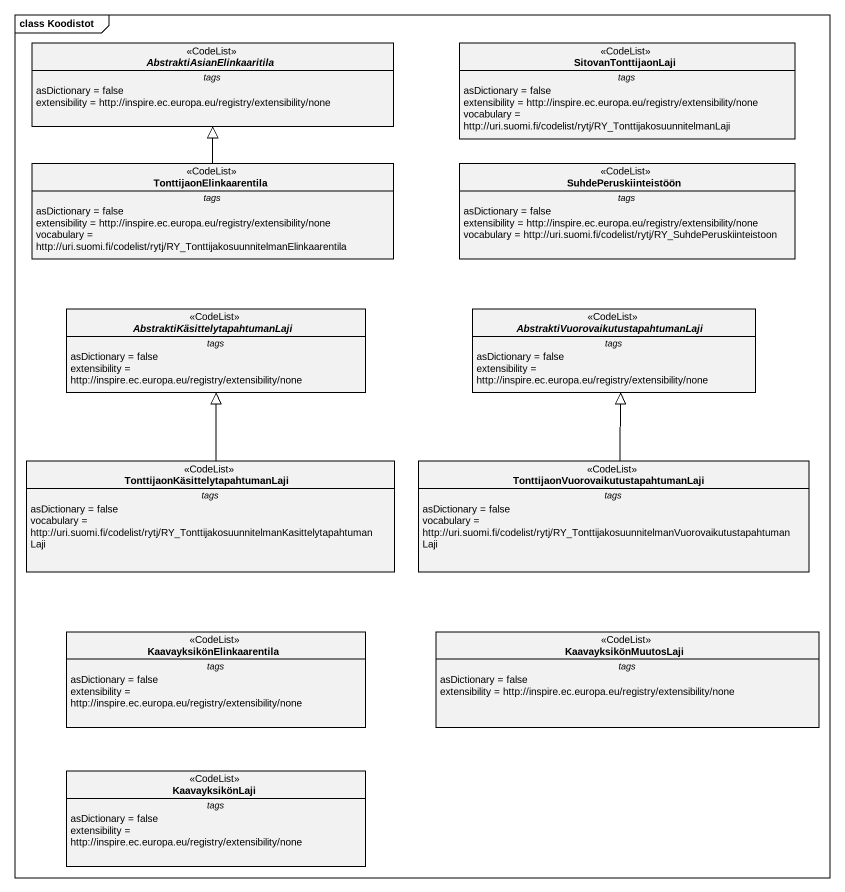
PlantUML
@startuml
mainframe class Koodistot
hide circle
hide empty members
abstract class AbstraktiAsianElinkaaritila <<CodeList>> {
  -- tags --
  asDictionary = false
  extensibility = http://inspire.ec.europa.eu/registry/extensibility/none
}
class SitovanTonttijaonLaji <<CodeList>> {
  -- tags --
  asDictionary = false
  extensibility = http://inspire.ec.europa.eu/registry/extensibility/none
  vocabulary = http://uri.suomi.fi/codelist/rytj/RY_TonttijakosuunnitelmanLaji
}
class TonttijaonElinkaarentila <<CodeList>> {
  -- tags --
  asDictionary = false
  extensibility = http://inspire.ec.europa.eu/registry/extensibility/none
  vocabulary = http://uri.suomi.fi/codelist/rytj/RY_TonttijakosuunnitelmanElinkaarentila
}
class SuhdePeruskiinteistöön <<CodeList>> {
  -- tags --
  asDictionary = false
  extensibility = http://inspire.ec.europa.eu/registry/extensibility/none
  vocabulary = http://uri.suomi.fi/codelist/rytj/RY_SuhdePeruskiinteistoon
}
abstract class "AbstraktiKäsittelytapahtumanLaji" as AbstraktiKäsittelytapahtuman <<CodeList>> {
  -- tags --
  asDictionary = false
  extensibility = http://inspire.ec.europa.eu/registry/extensibility/none
}
abstract class "AbstraktiVuorovaikutustapahtumanLaji" as AbstraktiVuorovaikutustapaht <<CodeList>> {
  -- tags --
  asDictionary = false
  extensibility = http://inspire.ec.europa.eu/registry/extensibility/none
}
class "TonttijaonKäsittelytapahtumanLaji" as TonttijaonKäsittelytapahtuma <<CodeList>> {
  -- tags --
  asDictionary = false
  vocabulary = http://uri.suomi.fi/codelist/rytj/RY_TonttijakosuunnitelmanKasittelytapahtumanLaji
}
class "TonttijaonVuorovaikutustapahtumanLaji" as TonttijaonVuorovaikutustapah <<CodeList>> {
  -- tags --
  asDictionary = false
  vocabulary = http://uri.suomi.fi/codelist/rytj/RY_TonttijakosuunnitelmanVuorovaikutustapahtumanLaji
}
class KaavayksikönElinkaarentila <<CodeList>> {
  -- tags --
  asDictionary = false
  extensibility = http://inspire.ec.europa.eu/registry/extensibility/none
}
class KaavayksikönMuutosLaji <<CodeList>> {
  -- tags --
  asDictionary = false
  extensibility = http://inspire.ec.europa.eu/registry/extensibility/none
}
class KaavayksikönLaji <<CodeList>> {
  -- tags --
  asDictionary = false
  extensibility = http://inspire.ec.europa.eu/registry/extensibility/none
}
TonttijaonElinkaarentila -up-|> AbstraktiAsianElinkaaritila
TonttijaonKäsittelytapahtuma -up-|> AbstraktiKäsittelytapahtuman
TonttijaonVuorovaikutustapah -up-|> AbstraktiVuorovaikutustapaht
@enduml
